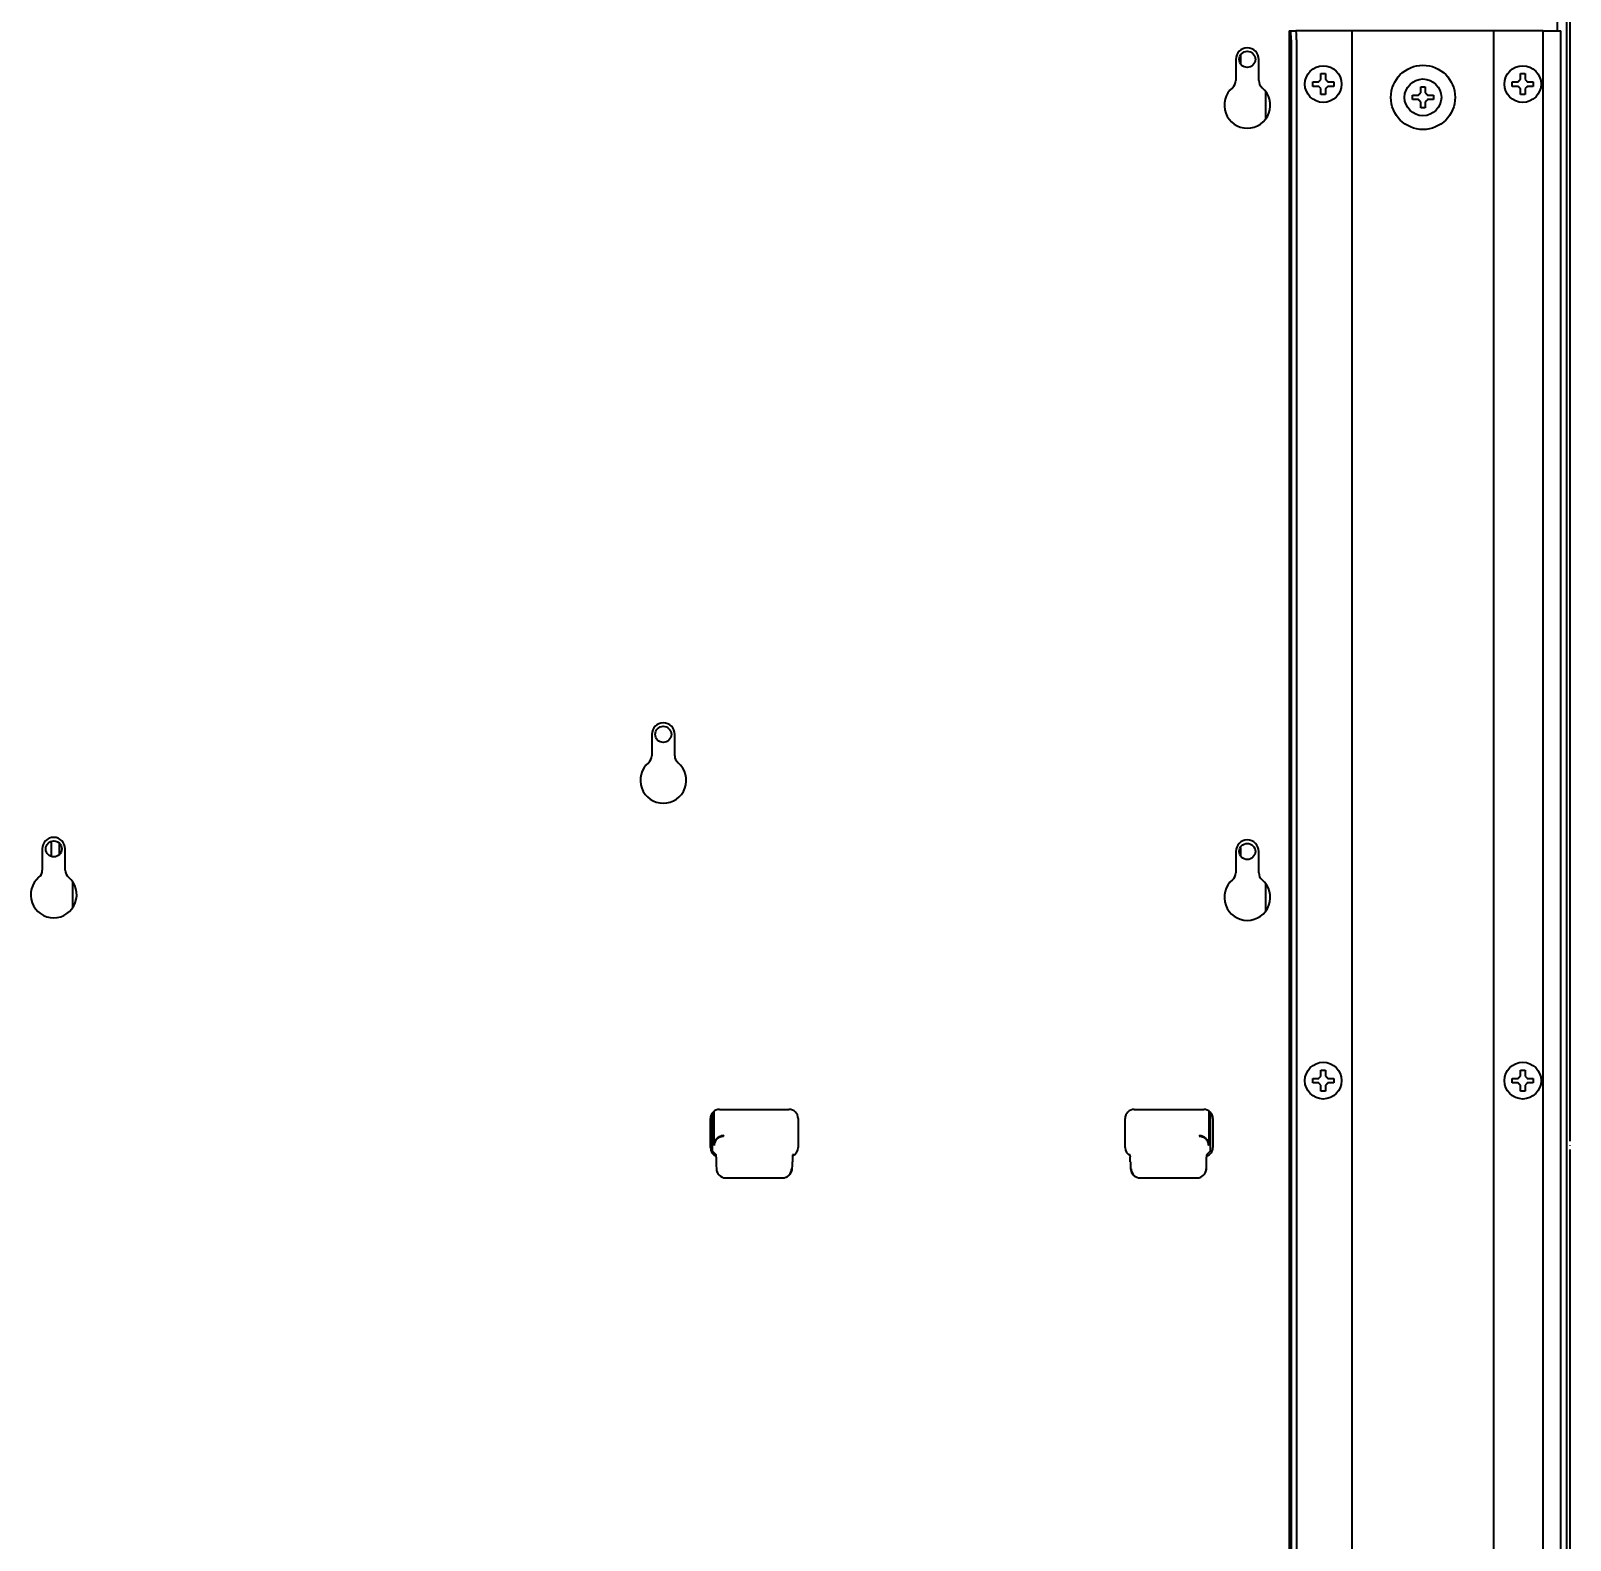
# Model space of a CAD drawing. Header units: inches. Extents: x 90 to 4161, y -506 to 3104.
# Drawn here: x 2666.5 to 3001.7, y 2512.8 to 2841.5 of the extents above; entities that cross this region are included whole.
import ezdxf

# ---------------------------------------------------------------- set-up
doc = ezdxf.new("R2010")
doc.units = ezdxf.units.IN
doc.layers.add('1', color=7, linetype='Continuous', true_color=0xffffff)

msp = doc.modelspace()

# ---------------------------------------------------------------- linework, layer by layer
at = {"layer": '1', "color": 7, "linetype": 'Continuous', "lineweight": 35}
for p, q in [((3000.89, 2932.75), (3000.89, 2292.9)), ((3001.69, 2599.71), (3001.69, 2932.7)), ((2998.89, 2841.49), (2998.89, 2929)), ((2940.47, 2841.5), (2940.47, 2841.5)), ((2940.47, 2841.5), (2940.47, 2384.3)), ((2940.47, 2841.5), (2940.78, 2841.5)), ((2940.78, 2841.5), (2941.98, 2841.5)), ((2940.92, 2839.5), (2940.92, 2386.3)), ((2942.67, 2841.5), (2941.98, 2841.5)), ((2942.12, 2839.5), (2942.12, 2386.3)), ((2953.19, 2841.5), (2942.67, 2841.5)), ((2954.19, 2841.5), (2953.19, 2841.5)), ((2956.39, 2841.5), (2954.19, 2841.5)), ((2954.19, 2384.3), (2954.19, 2841.5)), ((2982.89, 2841.5), (2956.39, 2841.5)), ((2985.09, 2841.5), (2982.89, 2841.5)), ((2985.09, 2384.3), (2985.09, 2841.5)), ((2986.09, 2841.5), (2985.09, 2841.5)), ((2995.72, 2841.5), (2986.09, 2841.5)), ((2995.72, 2841.5), (2995.91, 2841.5)), ((2995.72, 2841.5), (2995.72, 2384.3)), ((2995.91, 2841.5), (2999.45, 2841.5)), ((2999.45, 2841.5), (2999.66, 2841.5)), ((2999.66, 2384.3), (2999.66, 2841.5)), ((2929.89, 2836.17), (2929.89, 2834.37)), ((2928.89, 2835.28), (2928.89, 2830.64)), ((2933.89, 2830.64), (2933.89, 2835.28)), ((2945.63, 2829.9), (2945.63, 2830.4)), ((2945.63, 2829.4), (2945.63, 2829.9)), ((2950.23, 2830.4), (2950.23, 2829.9)), ((2950.23, 2829.9), (2950.23, 2829.4)), ((2989.05, 2829.9), (2989.05, 2830.4)), ((2989.05, 2829.4), (2989.05, 2829.9)), ((2993.65, 2830.4), (2993.65, 2829.9)), ((2993.65, 2829.9), (2993.65, 2829.4)), ((2935.38, 2828.29), (2935.38, 2822.26)), ((2967.34, 2827), (2967.34, 2827.5)), ((2967.34, 2826.5), (2967.34, 2827)), ((2971.94, 2827.5), (2971.94, 2827)), ((2971.94, 2827), (2971.94, 2826.5)), ((2801.74, 2688.3), (2801.74, 2683.66)), ((2806.74, 2683.66), (2806.74, 2688.3)), ((2671.04, 2661.68), (2671.04, 2665.04)), ((2672.69, 2664.67), (2672.69, 2662.05)), ((2669.03, 2663.36), (2669.03, 2658.72)), ((2674.03, 2658.72), (2674.03, 2663.36)), ((2928.89, 2662.8), (2928.89, 2658.16)), ((2929.89, 2663.7), (2929.89, 2661.9)), ((2933.89, 2658.16), (2933.89, 2662.8)), ((2675.61, 2656.25), (2675.61, 2650.46)), ((2935.38, 2655.81), (2935.38, 2649.79)), ((2945.63, 2612.9), (2945.63, 2613.4)), ((2945.63, 2612.4), (2945.63, 2612.9)), ((2950.23, 2613.4), (2950.23, 2612.9)), ((2950.23, 2612.9), (2950.23, 2612.4)), ((2989.05, 2612.9), (2989.05, 2613.4)), ((2989.05, 2612.4), (2989.05, 2612.9)), ((2993.65, 2613.4), (2993.65, 2612.9)), ((2993.65, 2612.9), (2993.65, 2612.4)), ((2814.49, 2598.35), (2814.49, 2604.65)), ((2814.9, 2605.86), (2814.9, 2597.62)), ((2815.3, 2598.81), (2815.3, 2606.26)), ((2816.49, 2606.65), (2831.59, 2606.65)), ((2833.59, 2604.65), (2833.59, 2598.35)), ((2904.79, 2598.35), (2904.79, 2604.65)), ((2906.79, 2606.65), (2921.89, 2606.65)), ((2922.98, 2606.33), (2922.98, 2598.81)), ((2923.39, 2597.62), (2923.39, 2605.98)), ((2923.89, 2604.65), (2923.89, 2598.35)), ((2814.9, 2597.62), (2815.77, 2596.75)), ((2923.39, 2597.62), (2922.51, 2596.75)), ((3001.69, 2598.79), (3001.69, 2598.82)), ((3001.69, 2275.7), (3001.69, 2597.89)), ((2815.78, 2596.25), (2815.78, 2595.26)), ((2815.78, 2594.38), (2815.79, 2593.78)), ((2832.32, 2593.79), (2832.34, 2594.38)), ((2832.36, 2596.25), (2832.36, 2595.26)), ((2832.92, 2596.85), (2832.4, 2596.75)), ((2905.88, 2596.75), (2905.5, 2596.83)), ((2905.92, 2595.26), (2905.92, 2596.25)), ((2905.94, 2594.38), (2905.97, 2593.79)), ((2922.5, 2595.26), (2922.5, 2596.25)), ((2922.5, 2593.78), (2922.5, 2594.38)), ((2816.01, 2592.87), (2816.02, 2592.83)), ((2817.81, 2591.73), (2830.17, 2591.73)), ((2830.92, 2591.87), (2830.97, 2591.89)), ((2907.31, 2591.89), (2907.36, 2591.87)), ((2908.11, 2591.73), (2920.47, 2591.73)), ((2922.26, 2592.83), (2922.28, 2592.87))]:
    msp.add_line(p, q, dxfattribs=at)
for centre, radius in [((2931.39, 2835.28), 1.75), ((2947.93, 2829.9), 4), ((2969.64, 2827), 7), ((2991.35, 2829.9), 4), ((2969.64, 2827), 4), ((2804.24, 2688.3), 1.75), ((2671.53, 2663.36), 1.75), ((2931.39, 2662.8), 1.75), ((2947.93, 2612.9), 4), ((2991.35, 2612.9), 4)]:
    msp.add_circle(centre, radius, dxfattribs=at)
for centre, radius, start, end in [((2931.39, 2835.28), 2.5, 0, 180), ((2931.39, 2825.28), 5, 130.0052, 49.9948), ((2926.89, 2830.64), 2, 310.0052, 0), ((2935.89, 2830.64), 2, 180, 229.9948), ((2804.24, 2688.3), 2.5, 0, 180), ((2804.24, 2678.3), 5, 130.0052, 49.9948), ((2799.74, 2683.66), 2, 310.0052, 0), ((2808.74, 2683.66), 2, 180, 229.9948), ((2671.53, 2663.36), 2.5, 0, 180), ((2931.39, 2662.8), 2.5, 0, 180), ((2667.03, 2658.72), 2, 310.0052, 0), ((2676.03, 2658.72), 2, 180, 229.9948), ((2926.89, 2658.16), 2, 310.0052, 0), ((2935.89, 2658.16), 2, 180, 229.9948), ((2671.53, 2653.36), 5, 130.0052, 49.9948), ((2931.39, 2652.8), 5, 130.0052, 49.9948), ((2816.49, 2604.65), 2, 90, 180), ((2831.59, 2604.65), 2, 0, 90), ((2906.79, 2604.65), 2, 90, 180), ((2921.89, 2604.65), 2, 0, 90), ((2816.49, 2598.35), 2, 180, 249.0863), ((2831.59, 2598.35), 2, 292.7981, 0), ((2906.79, 2598.35), 2, 180, 243.9703), ((2921.89, 2598.35), 2, 287.8678, 0)]:
    msp.add_arc(centre, radius, start, end, dxfattribs=at)
for centre, major_axis, ratio, start_param, end_param in [((2940.78, 2839.5), (0, -2), 0.069756, 1.570796, 3.141593), ((2941.98, 2839.5), (0, 2), 0.069756, 4.712389, 6.283185), ((2815.77, 2596.25), (0, -0.5), 0.017455, 1.570796, 3.124139), ((2815.81, 2595.26), (0, -2), 0.017455, 4.712389, 5.168912), ((2832.18, 2595.26), (0, -2), 0.087489, 1.114274, 1.570796), ((2832.4, 2596.25), (0, -0.5), 0.087489, 3.159046, 4.712389), ((2905.88, 2596.25), (0, -0.5), 0.087489, 1.570796, 3.124139), ((2906.1, 2595.26), (0, -2), 0.087489, 4.712389, 5.168912), ((2922.51, 2596.25), (0, -0.5), 0.017455, 3.159046, 4.712389), ((2922.47, 2595.26), (0, -2), 0.017455, 1.114274, 1.570796), ((2817.79, 2593.78), (0.49, -1.98), 0.980177, 4.473906, 4.937741), ((2817.81, 2593.73), (0.89, -1.79), 0.999619, 4.248559, 5.819964), ((2830.18, 2593.73), (-1.86, -0.74), 0.997787, 1.189503, 2.763341), ((2830.31, 2593.78), (-1.25, -1.65), 0.952765, 1.007301, 2.199828), ((2907.97, 2593.78), (1.25, -1.65), 0.952765, 4.083357, 5.275884), ((2908.1, 2593.73), (1.86, -0.74), 0.997787, 3.519844, 5.093682), ((2920.47, 2593.73), (-0.89, -1.79), 0.999619, 0.463221, 2.034627), ((2920.49, 2593.78), (-0.49, -1.98), 0.980177, 1.345444, 1.809279)]:
    msp.add_ellipse(centre, major_axis=major_axis, ratio=ratio, start_param=start_param, end_param=end_param, dxfattribs=at)
for points in [[(2947.43, 2830.9), (2947.43, 2830.95), (2947.43, 2831.06), (2947.43, 2831.22), (2947.43, 2831.38), (2947.43, 2831.54), (2947.43, 2831.69), (2947.43, 2831.84), (2947.43, 2832.01), (2947.43, 2832.13), (2947.43, 2832.2)], [(2947.43, 2832.2), (2947.6, 2832.2), (2947.93, 2832.2), (2948.26, 2832.2), (2948.43, 2832.2)], [(2990.85, 2830.9), (2990.85, 2830.95), (2990.85, 2831.06), (2990.85, 2831.22), (2990.85, 2831.38), (2990.85, 2831.54), (2990.85, 2831.69), (2990.85, 2831.84), (2990.85, 2832.01), (2990.85, 2832.13), (2990.85, 2832.2)], [(2990.85, 2832.2), (2991.02, 2832.2), (2991.35, 2832.2), (2991.69, 2832.2), (2991.85, 2832.2)], [(2946.93, 2829.4), (2946.87, 2829.4), (2946.77, 2829.4), (2946.6, 2829.4), (2946.45, 2829.4), (2946.29, 2829.4), (2946.14, 2829.4), (2945.98, 2829.4), (2945.82, 2829.4), (2945.69, 2829.4), (2945.63, 2829.4)], [(2946.93, 2830.4), (2946.95, 2830.42), (2947, 2830.47), (2947.07, 2830.54), (2947.14, 2830.61), (2947.21, 2830.68), (2947.29, 2830.75), (2947.36, 2830.83), (2947.4, 2830.87), (2947.43, 2830.9)], [(2947.43, 2828.9), (2947.4, 2828.92), (2947.35, 2828.97), (2947.28, 2829.05), (2947.21, 2829.12), (2947.14, 2829.19), (2947.07, 2829.26), (2947, 2829.33), (2946.95, 2829.37), (2946.93, 2829.4)], [(2948.43, 2830.9), (2948.45, 2830.87), (2948.51, 2830.82), (2948.58, 2830.75), (2948.65, 2830.67), (2948.72, 2830.6), (2948.79, 2830.54), (2948.86, 2830.47), (2948.91, 2830.42), (2948.93, 2830.4)], [(2948.93, 2829.4), (2948.9, 2829.37), (2948.86, 2829.33), (2948.79, 2829.25), (2948.71, 2829.18), (2948.64, 2829.11), (2948.57, 2829.04), (2948.5, 2828.97), (2948.45, 2828.92), (2948.43, 2828.9)], [(2948.43, 2828.9), (2948.43, 2828.84), (2948.43, 2828.73), (2948.43, 2828.57), (2948.43, 2828.41), (2948.43, 2828.26), (2948.43, 2828.11), (2948.43, 2827.95), (2948.43, 2827.78), (2948.43, 2827.66), (2948.43, 2827.6)], [(2948.93, 2830.4), (2948.98, 2830.4), (2949.09, 2830.4), (2949.25, 2830.4), (2949.41, 2830.4), (2949.57, 2830.4), (2949.72, 2830.4), (2949.88, 2830.4), (2950.04, 2830.4), (2950.16, 2830.4), (2950.23, 2830.4)], [(2969.14, 2828), (2969.14, 2828.05), (2969.14, 2828.16), (2969.14, 2828.32), (2969.14, 2828.48), (2969.14, 2828.64), (2969.14, 2828.79), (2969.14, 2828.94), (2969.14, 2829.11), (2969.14, 2829.23), (2969.14, 2829.3)], [(2969.14, 2829.3), (2969.31, 2829.3), (2969.64, 2829.3), (2969.97, 2829.3), (2970.14, 2829.3)], [(2990.35, 2829.4), (2990.3, 2829.4), (2990.19, 2829.4), (2990.03, 2829.4), (2989.87, 2829.4), (2989.72, 2829.4), (2989.56, 2829.4), (2989.41, 2829.4), (2989.24, 2829.4), (2989.12, 2829.4), (2989.05, 2829.4)], [(2990.35, 2830.4), (2990.38, 2830.42), (2990.42, 2830.47), (2990.5, 2830.54), (2990.57, 2830.61), (2990.64, 2830.68), (2990.71, 2830.75), (2990.78, 2830.83), (2990.83, 2830.87), (2990.85, 2830.9)], [(2990.85, 2828.9), (2990.83, 2828.92), (2990.78, 2828.97), (2990.7, 2829.05), (2990.63, 2829.12), (2990.56, 2829.19), (2990.49, 2829.26), (2990.42, 2829.33), (2990.38, 2829.37), (2990.35, 2829.4)], [(2991.85, 2830.9), (2991.88, 2830.87), (2991.93, 2830.82), (2992, 2830.75), (2992.08, 2830.67), (2992.15, 2830.6), (2992.22, 2830.54), (2992.28, 2830.47), (2992.33, 2830.42), (2992.35, 2830.4)], [(2992.35, 2829.4), (2992.33, 2829.37), (2992.28, 2829.33), (2992.21, 2829.25), (2992.14, 2829.18), (2992.07, 2829.11), (2992, 2829.04), (2991.92, 2828.97), (2991.88, 2828.92), (2991.85, 2828.9)], [(2991.85, 2828.9), (2991.85, 2828.84), (2991.85, 2828.73), (2991.85, 2828.57), (2991.85, 2828.41), (2991.85, 2828.26), (2991.85, 2828.11), (2991.85, 2827.95), (2991.85, 2827.78), (2991.85, 2827.66), (2991.85, 2827.6)], [(2992.35, 2830.4), (2992.41, 2830.4), (2992.52, 2830.4), (2992.68, 2830.4), (2992.84, 2830.4), (2992.99, 2830.4), (2993.14, 2830.4), (2993.3, 2830.4), (2993.47, 2830.4), (2993.59, 2830.4), (2993.65, 2830.4)], [(2948.43, 2827.6), (2948.26, 2827.6), (2947.93, 2827.6), (2947.6, 2827.6), (2947.43, 2827.6)], [(2968.64, 2826.5), (2968.59, 2826.5), (2968.48, 2826.5), (2968.32, 2826.5), (2968.16, 2826.5), (2968, 2826.5), (2967.85, 2826.5), (2967.69, 2826.5), (2967.53, 2826.5), (2967.4, 2826.5), (2967.34, 2826.5)], [(2968.64, 2827.5), (2968.66, 2827.52), (2968.71, 2827.57), (2968.78, 2827.64), (2968.86, 2827.71), (2968.93, 2827.78), (2969, 2827.85), (2969.07, 2827.93), (2969.12, 2827.97), (2969.14, 2828)], [(2969.14, 2826), (2969.11, 2826.02), (2969.06, 2826.07), (2968.99, 2826.15), (2968.92, 2826.22), (2968.85, 2826.29), (2968.78, 2826.36), (2968.71, 2826.43), (2968.66, 2826.47), (2968.64, 2826.5)], [(2970.14, 2828), (2970.17, 2827.97), (2970.22, 2827.92), (2970.29, 2827.85), (2970.36, 2827.77), (2970.43, 2827.7), (2970.5, 2827.64), (2970.57, 2827.57), (2970.62, 2827.52), (2970.64, 2827.5)], [(2970.64, 2826.5), (2970.62, 2826.47), (2970.57, 2826.43), (2970.5, 2826.35), (2970.43, 2826.28), (2970.36, 2826.21), (2970.28, 2826.14), (2970.21, 2826.07), (2970.16, 2826.02), (2970.14, 2826)], [(2970.14, 2826), (2970.14, 2825.94), (2970.14, 2825.83), (2970.14, 2825.67), (2970.14, 2825.51), (2970.14, 2825.36), (2970.14, 2825.21), (2970.14, 2825.05), (2970.14, 2824.88), (2970.14, 2824.76), (2970.14, 2824.7)], [(2970.64, 2827.5), (2970.7, 2827.5), (2970.8, 2827.5), (2970.96, 2827.5), (2971.12, 2827.5), (2971.28, 2827.5), (2971.43, 2827.5), (2971.59, 2827.5), (2971.75, 2827.5), (2971.88, 2827.5), (2971.94, 2827.5)], [(2991.85, 2827.6), (2991.69, 2827.6), (2991.35, 2827.6), (2991.02, 2827.6), (2990.85, 2827.6)], [(2970.14, 2824.7), (2969.97, 2824.7), (2969.64, 2824.7), (2969.31, 2824.7), (2969.14, 2824.7)], [(2947.43, 2613.9), (2947.43, 2613.95), (2947.43, 2614.06), (2947.43, 2614.22), (2947.43, 2614.38), (2947.43, 2614.54), (2947.43, 2614.69), (2947.43, 2614.84), (2947.43, 2615.01), (2947.43, 2615.13), (2947.43, 2615.2)], [(2947.43, 2615.2), (2947.6, 2615.2), (2947.93, 2615.2), (2948.26, 2615.2), (2948.43, 2615.2)], [(2990.85, 2613.9), (2990.85, 2613.95), (2990.85, 2614.06), (2990.85, 2614.22), (2990.85, 2614.38), (2990.85, 2614.54), (2990.85, 2614.69), (2990.85, 2614.84), (2990.85, 2615.01), (2990.85, 2615.13), (2990.85, 2615.2)], [(2990.85, 2615.2), (2991.02, 2615.2), (2991.35, 2615.2), (2991.69, 2615.2), (2991.85, 2615.2)], [(2946.93, 2612.4), (2946.87, 2612.4), (2946.77, 2612.4), (2946.6, 2612.4), (2946.45, 2612.4), (2946.29, 2612.4), (2946.14, 2612.4), (2945.98, 2612.4), (2945.82, 2612.4), (2945.69, 2612.4), (2945.63, 2612.4)], [(2946.93, 2613.4), (2946.95, 2613.42), (2947, 2613.47), (2947.07, 2613.54), (2947.14, 2613.61), (2947.21, 2613.68), (2947.29, 2613.75), (2947.36, 2613.83), (2947.4, 2613.87), (2947.43, 2613.9)], [(2947.43, 2611.9), (2947.4, 2611.92), (2947.35, 2611.97), (2947.28, 2612.05), (2947.21, 2612.12), (2947.14, 2612.19), (2947.07, 2612.26), (2947, 2612.33), (2946.95, 2612.37), (2946.93, 2612.4)], [(2948.43, 2613.9), (2948.45, 2613.87), (2948.51, 2613.82), (2948.58, 2613.75), (2948.65, 2613.67), (2948.72, 2613.6), (2948.79, 2613.54), (2948.86, 2613.47), (2948.91, 2613.42), (2948.93, 2613.4)], [(2948.93, 2612.4), (2948.9, 2612.37), (2948.86, 2612.33), (2948.79, 2612.25), (2948.71, 2612.18), (2948.64, 2612.11), (2948.57, 2612.04), (2948.5, 2611.97), (2948.45, 2611.92), (2948.43, 2611.9)], [(2948.43, 2611.9), (2948.43, 2611.84), (2948.43, 2611.73), (2948.43, 2611.57), (2948.43, 2611.41), (2948.43, 2611.26), (2948.43, 2611.11), (2948.43, 2610.95), (2948.43, 2610.78), (2948.43, 2610.66), (2948.43, 2610.6)], [(2948.93, 2613.4), (2948.98, 2613.4), (2949.09, 2613.4), (2949.25, 2613.4), (2949.41, 2613.4), (2949.57, 2613.4), (2949.72, 2613.4), (2949.88, 2613.4), (2950.04, 2613.4), (2950.16, 2613.4), (2950.23, 2613.4)], [(2990.35, 2612.4), (2990.3, 2612.4), (2990.19, 2612.4), (2990.03, 2612.4), (2989.87, 2612.4), (2989.72, 2612.4), (2989.56, 2612.4), (2989.41, 2612.4), (2989.24, 2612.4), (2989.12, 2612.4), (2989.05, 2612.4)], [(2990.35, 2613.4), (2990.38, 2613.42), (2990.42, 2613.47), (2990.5, 2613.54), (2990.57, 2613.61), (2990.64, 2613.68), (2990.71, 2613.75), (2990.78, 2613.83), (2990.83, 2613.87), (2990.85, 2613.9)], [(2990.85, 2611.9), (2990.83, 2611.92), (2990.78, 2611.97), (2990.7, 2612.05), (2990.63, 2612.12), (2990.56, 2612.19), (2990.49, 2612.26), (2990.42, 2612.33), (2990.38, 2612.37), (2990.35, 2612.4)], [(2991.85, 2613.9), (2991.88, 2613.87), (2991.93, 2613.82), (2992, 2613.75), (2992.08, 2613.67), (2992.15, 2613.6), (2992.22, 2613.54), (2992.28, 2613.47), (2992.33, 2613.42), (2992.35, 2613.4)], [(2992.35, 2612.4), (2992.33, 2612.37), (2992.28, 2612.33), (2992.21, 2612.25), (2992.14, 2612.18), (2992.07, 2612.11), (2992, 2612.04), (2991.92, 2611.97), (2991.88, 2611.92), (2991.85, 2611.9)], [(2991.85, 2611.9), (2991.85, 2611.84), (2991.85, 2611.73), (2991.85, 2611.57), (2991.85, 2611.41), (2991.85, 2611.26), (2991.85, 2611.11), (2991.85, 2610.95), (2991.85, 2610.78), (2991.85, 2610.66), (2991.85, 2610.6)], [(2992.35, 2613.4), (2992.41, 2613.4), (2992.52, 2613.4), (2992.68, 2613.4), (2992.84, 2613.4), (2992.99, 2613.4), (2993.14, 2613.4), (2993.3, 2613.4), (2993.47, 2613.4), (2993.59, 2613.4), (2993.65, 2613.4)], [(2948.43, 2610.6), (2948.26, 2610.6), (2947.93, 2610.6), (2947.6, 2610.6), (2947.43, 2610.6)], [(2991.85, 2610.6), (2991.69, 2610.6), (2991.35, 2610.6), (2991.02, 2610.6), (2990.85, 2610.6)]]:
    msp.add_open_spline(points, degree=3, dxfattribs=at)
for points, knots in [([(2948.43, 2832.2), (2948.43, 2831.99), (2948.43, 2831.78), (2948.43, 2831.46), (2948.43, 2831.35), (2948.43, 2831.13), (2948.43, 2831.01), (2948.43, 2830.9)], [0, 0, 0, 0, 0.5, 0.5, 0.75, 0.75, 1, 1, 1, 1]), ([(2991.85, 2832.2), (2991.85, 2831.99), (2991.85, 2831.78), (2991.85, 2831.46), (2991.85, 2831.35), (2991.85, 2831.13), (2991.85, 2831.01), (2991.85, 2830.9)], [0, 0, 0, 0, 0.5, 0.5, 0.75, 0.75, 1, 1, 1, 1]), ([(2945.63, 2830.4), (2945.83, 2830.4), (2946.04, 2830.4), (2946.37, 2830.4), (2946.48, 2830.4), (2946.7, 2830.4), (2946.81, 2830.4), (2946.93, 2830.4)], [0, 0, 0, 0, 0.5, 0.5, 0.75, 0.75, 1, 1, 1, 1]), ([(2947.43, 2827.6), (2947.43, 2827.8), (2947.43, 2828.01), (2947.43, 2828.33), (2947.43, 2828.44), (2947.43, 2828.67), (2947.43, 2828.78), (2947.43, 2828.9)], [0, 0, 0, 0, 0.5, 0.5, 0.75, 0.75, 1, 1, 1, 1]), ([(2950.23, 2829.4), (2950.03, 2829.4), (2949.82, 2829.4), (2949.49, 2829.4), (2949.38, 2829.4), (2949.16, 2829.4), (2949.04, 2829.4), (2948.93, 2829.4)], [0, 0, 0, 0, 0.5, 0.5, 0.75, 0.75, 1, 1, 1, 1]), ([(2970.14, 2829.3), (2970.14, 2829.09), (2970.14, 2828.88), (2970.14, 2828.56), (2970.14, 2828.45), (2970.14, 2828.23), (2970.14, 2828.11), (2970.14, 2828)], [0, 0, 0, 0, 0.5, 0.5, 0.75, 0.75, 1, 1, 1, 1]), ([(2989.05, 2830.4), (2989.26, 2830.4), (2989.47, 2830.4), (2989.79, 2830.4), (2989.9, 2830.4), (2990.12, 2830.4), (2990.24, 2830.4), (2990.35, 2830.4)], [0, 0, 0, 0, 0.5, 0.5, 0.75, 0.75, 1, 1, 1, 1]), ([(2990.85, 2827.6), (2990.85, 2827.8), (2990.85, 2828.01), (2990.85, 2828.33), (2990.85, 2828.44), (2990.85, 2828.67), (2990.85, 2828.78), (2990.85, 2828.9)], [0, 0, 0, 0, 0.5, 0.5, 0.75, 0.75, 1, 1, 1, 1]), ([(2993.65, 2829.4), (2993.45, 2829.4), (2993.24, 2829.4), (2992.92, 2829.4), (2992.81, 2829.4), (2992.58, 2829.4), (2992.47, 2829.4), (2992.35, 2829.4)], [0, 0, 0, 0, 0.5, 0.5, 0.75, 0.75, 1, 1, 1, 1]), ([(2967.34, 2827.5), (2967.54, 2827.5), (2967.75, 2827.5), (2968.08, 2827.5), (2968.19, 2827.5), (2968.41, 2827.5), (2968.53, 2827.5), (2968.64, 2827.5)], [0, 0, 0, 0, 0.5, 0.5, 0.75, 0.75, 1, 1, 1, 1]), ([(2969.14, 2824.7), (2969.14, 2824.9), (2969.14, 2825.11), (2969.14, 2825.43), (2969.14, 2825.54), (2969.14, 2825.77), (2969.14, 2825.88), (2969.14, 2826)], [0, 0, 0, 0, 0.5, 0.5, 0.75, 0.75, 1, 1, 1, 1]), ([(2971.94, 2826.5), (2971.74, 2826.5), (2971.53, 2826.5), (2971.2, 2826.5), (2971.09, 2826.5), (2970.87, 2826.5), (2970.76, 2826.5), (2970.64, 2826.5)], [0, 0, 0, 0, 0.5, 0.5, 0.75, 0.75, 1, 1, 1, 1]), ([(2948.43, 2615.2), (2948.43, 2614.99), (2948.43, 2614.78), (2948.43, 2614.46), (2948.43, 2614.35), (2948.43, 2614.13), (2948.43, 2614.01), (2948.43, 2613.9)], [0, 0, 0, 0, 0.5, 0.5, 0.75, 0.75, 1, 1, 1, 1]), ([(2991.85, 2615.2), (2991.85, 2614.99), (2991.85, 2614.78), (2991.85, 2614.46), (2991.85, 2614.35), (2991.85, 2614.13), (2991.85, 2614.01), (2991.85, 2613.9)], [0, 0, 0, 0, 0.5, 0.5, 0.75, 0.75, 1, 1, 1, 1]), ([(2945.63, 2613.4), (2945.83, 2613.4), (2946.04, 2613.4), (2946.37, 2613.4), (2946.48, 2613.4), (2946.7, 2613.4), (2946.81, 2613.4), (2946.93, 2613.4)], [0, 0, 0, 0, 0.5, 0.5, 0.75, 0.75, 1, 1, 1, 1]), ([(2947.43, 2610.6), (2947.43, 2610.8), (2947.43, 2611.01), (2947.43, 2611.33), (2947.43, 2611.44), (2947.43, 2611.67), (2947.43, 2611.78), (2947.43, 2611.9)], [0, 0, 0, 0, 0.5, 0.5, 0.75, 0.75, 1, 1, 1, 1]), ([(2950.23, 2612.4), (2950.03, 2612.4), (2949.82, 2612.4), (2949.49, 2612.4), (2949.38, 2612.4), (2949.16, 2612.4), (2949.04, 2612.4), (2948.93, 2612.4)], [0, 0, 0, 0, 0.5, 0.5, 0.75, 0.75, 1, 1, 1, 1]), ([(2989.05, 2613.4), (2989.26, 2613.4), (2989.47, 2613.4), (2989.79, 2613.4), (2989.9, 2613.4), (2990.12, 2613.4), (2990.24, 2613.4), (2990.35, 2613.4)], [0, 0, 0, 0, 0.5, 0.5, 0.75, 0.75, 1, 1, 1, 1]), ([(2990.85, 2610.6), (2990.85, 2610.8), (2990.85, 2611.01), (2990.85, 2611.33), (2990.85, 2611.44), (2990.85, 2611.67), (2990.85, 2611.78), (2990.85, 2611.9)], [0, 0, 0, 0, 0.5, 0.5, 0.75, 0.75, 1, 1, 1, 1]), ([(2993.65, 2612.4), (2993.45, 2612.4), (2993.24, 2612.4), (2992.92, 2612.4), (2992.81, 2612.4), (2992.58, 2612.4), (2992.47, 2612.4), (2992.35, 2612.4)], [0, 0, 0, 0, 0.5, 0.5, 0.75, 0.75, 1, 1, 1, 1]), ([(2815.3, 2598.81), (2815.3, 2598.82), (2815.3, 2598.82), (2815.31, 2598.83), (2815.31, 2598.84), (2815.31, 2598.87), (2815.31, 2598.92), (2815.31, 2598.97), (2815.32, 2599.06), (2815.34, 2599.19), (2815.38, 2599.34), (2815.4, 2599.43), (2815.42, 2599.49), (2815.43, 2599.52), (2815.49, 2599.67), (2815.54, 2599.79), (2815.67, 2600.01), (2815.75, 2600.12), (2815.88, 2600.28), (2815.92, 2600.33), (2816, 2600.4), (2816.03, 2600.43), (2816.08, 2600.48), (2816.11, 2600.5), (2816.19, 2600.57), (2816.25, 2600.61), (2816.37, 2600.69), (2816.44, 2600.73), (2816.58, 2600.8), (2816.65, 2600.83), (2816.74, 2600.87), (2816.76, 2600.88), (2816.8, 2600.89), (2816.86, 2600.91), (2816.92, 2600.93), (2817.04, 2600.96), (2817.13, 2600.97), (2817.3, 2600.99), (2817.39, 2601), (2817.48, 2601)], [0, 0, 0, 0, 0.003906, 0.003906, 0.007813, 0.015625, 0.03125, 0.0625, 0.0625, 0.125, 0.1875, 0.21875, 0.21875, 0.25, 0.25, 0.375, 0.375, 0.5, 0.5, 0.5625, 0.5625, 0.59375, 0.59375, 0.625, 0.625, 0.6875, 0.6875, 0.75, 0.75, 0.8125, 0.8125, 0.828125, 0.828125, 0.84375, 0.875, 0.875, 0.9375, 0.9375, 1, 1, 1, 1]), ([(2920.8, 2601), (2920.89, 2601), (2920.98, 2600.99), (2921.15, 2600.97), (2921.24, 2600.96), (2921.36, 2600.93), (2921.42, 2600.91), (2921.48, 2600.89), (2921.52, 2600.88), (2921.54, 2600.87), (2921.63, 2600.83), (2921.71, 2600.8), (2921.84, 2600.73), (2921.91, 2600.69), (2922.03, 2600.61), (2922.09, 2600.57), (2922.18, 2600.5), (2922.2, 2600.48), (2922.26, 2600.43), (2922.28, 2600.4), (2922.36, 2600.33), (2922.4, 2600.28), (2922.54, 2600.12), (2922.61, 2600.01), (2922.74, 2599.79), (2922.79, 2599.67), (2922.85, 2599.52), (2922.86, 2599.49), (2922.88, 2599.43), (2922.91, 2599.34), (2922.94, 2599.19), (2922.96, 2599.06), (2922.97, 2598.97), (2922.97, 2598.92), (2922.98, 2598.87), (2922.98, 2598.84), (2922.98, 2598.83), (2922.98, 2598.82), (2922.98, 2598.82), (2922.98, 2598.81)], [0, 0, 0, 0, 0.0625, 0.0625, 0.125, 0.125, 0.15625, 0.171875, 0.171875, 0.1875, 0.1875, 0.25, 0.25, 0.3125, 0.3125, 0.375, 0.375, 0.40625, 0.40625, 0.4375, 0.4375, 0.5, 0.5, 0.625, 0.625, 0.75, 0.75, 0.78125, 0.78125, 0.8125, 0.875, 0.9375, 0.9375, 0.96875, 0.984375, 0.992188, 0.996094, 0.996094, 1, 1, 1, 1]), ([(2817.37, 2600.75), (2817.28, 2600.75), (2817.19, 2600.75), (2817.03, 2600.73), (2816.95, 2600.71), (2816.83, 2600.68), (2816.77, 2600.67), (2816.72, 2600.65), (2816.68, 2600.64), (2816.66, 2600.63), (2816.57, 2600.6), (2816.5, 2600.57), (2816.37, 2600.51), (2816.31, 2600.47), (2816.19, 2600.4), (2816.14, 2600.36), (2816.06, 2600.3), (2816.03, 2600.28), (2815.98, 2600.24), (2815.96, 2600.22), (2815.89, 2600.15), (2815.84, 2600.11), (2815.72, 2599.97), (2815.65, 2599.87), (2815.53, 2599.67), (2815.48, 2599.57), (2815.43, 2599.44), (2815.42, 2599.41), (2815.4, 2599.36), (2815.37, 2599.28), (2815.34, 2599.14), (2815.32, 2599.03), (2815.31, 2598.95), (2815.31, 2598.91), (2815.31, 2598.87), (2815.31, 2598.84), (2815.31, 2598.83), (2815.3, 2598.81)], [0, 0, 0, 0, 0.0625, 0.0625, 0.125, 0.125, 0.15625, 0.171875, 0.171875, 0.1875, 0.1875, 0.25, 0.25, 0.3125, 0.3125, 0.375, 0.375, 0.40625, 0.40625, 0.4375, 0.4375, 0.5, 0.5, 0.625, 0.625, 0.75, 0.75, 0.78125, 0.78125, 0.8125, 0.875, 0.9375, 0.9375, 0.96875, 0.984375, 0.984375, 1, 1, 1, 1]), ([(2922.98, 2598.81), (2922.98, 2598.83), (2922.98, 2598.84), (2922.97, 2598.87), (2922.97, 2598.91), (2922.97, 2598.95), (2922.96, 2599.03), (2922.94, 2599.14), (2922.91, 2599.28), (2922.88, 2599.36), (2922.87, 2599.41), (2922.86, 2599.44), (2922.8, 2599.57), (2922.75, 2599.67), (2922.63, 2599.87), (2922.56, 2599.97), (2922.44, 2600.11), (2922.39, 2600.15), (2922.32, 2600.22), (2922.3, 2600.24), (2922.25, 2600.28), (2922.22, 2600.3), (2922.14, 2600.36), (2922.09, 2600.4), (2921.97, 2600.47), (2921.91, 2600.51), (2921.78, 2600.57), (2921.71, 2600.6), (2921.62, 2600.63), (2921.6, 2600.64), (2921.57, 2600.65), (2921.51, 2600.67), (2921.45, 2600.68), (2921.34, 2600.71), (2921.26, 2600.73), (2921.09, 2600.75), (2921, 2600.75), (2920.91, 2600.75)], [0, 0, 0, 0, 0.015625, 0.015625, 0.03125, 0.0625, 0.0625, 0.125, 0.1875, 0.21875, 0.21875, 0.25, 0.25, 0.375, 0.375, 0.5, 0.5, 0.5625, 0.5625, 0.59375, 0.59375, 0.625, 0.625, 0.6875, 0.6875, 0.75, 0.75, 0.8125, 0.8125, 0.828125, 0.828125, 0.84375, 0.875, 0.875, 0.9375, 0.9375, 1, 1, 1, 1])]:
    msp.add_open_spline(points, degree=3, knots=knots, dxfattribs=at)

doc.saveas('drawing.dxf')
